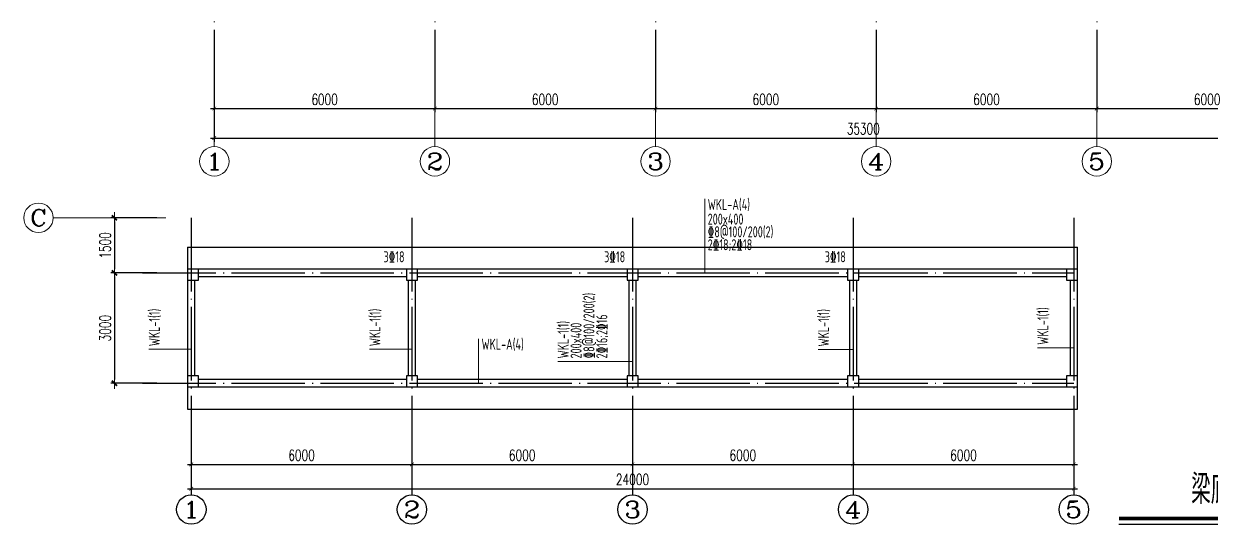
# Model space of a CAD drawing. Extents: x -21254 to 860439, y -324318 to 454338.
# Drawn here: x 721334 to 753629, y -264369 to -250761 of the extents above; entities that cross this region are included whole.
import ezdxf
from ezdxf.enums import TextEntityAlignment as Align

# ---------------------------------------------------------------- set-up
doc = ezdxf.new("R2010")
doc.units = 0
doc.header["$LTSCALE"] = 1000
doc.header["$MEASUREMENT"] = 0
doc.linetypes.add('DOTE', pattern=[2.42, 2, -0.2, 0.02, -0.2])
doc.layers.get('0').update_dxf_attribs({"linetype": 'CONTINUOUS'})
doc.layers.get('Defpoints').update_dxf_attribs({"linetype": 'CONTINUOUS', "lineweight": 5})
for name, color, linetype in [('AXIS', 3, 'CONTINUOUS'), ('AXIS_TEXT', 7, 'CONTINUOUS'), ('BEAM_CONT', 4, 'CONTINUOUS'), ('COLU', 7, 'CONTINUOUS'), ('DIMENSION', 3, 'CONTINUOUS'), ('DOTE', 1, 'DOTE')]:
    doc.layers.add(name, color=color, linetype=linetype)
for name, color, linetype, lineweight in [('DIM', 3, 'CONTINUOUS', 5), ('梁原位标注', 7, 'CONTINUOUS', 18), ('梁名称编号', 2, 'CONTINUOUS', 18), ('梁标注引线', 2, 'CONTINUOUS', 18), ('梁集中标注', 2, 'CONTINUOUS', 18)]:
    doc.layers.add(name, color=color, linetype=linetype, lineweight=lineweight)
doc.styles.add('_TCH_AXIS', font='COMPLEX', dxfattribs={"bigfont": 'GBCBIG'})
doc.styles.add('BW_Rein', font='Tssdeng.shx', dxfattribs={"width": 0.7, "bigfont": 'hztxt.shx'})
doc.styles.add('COMPLEX', font='COMPLEX')
doc.styles.add('DXFS', font='txt.shx', dxfattribs={"width": 0.65, "bigfont": 'dxfs.shx'})
doc.styles.add('TSSD_Dimension', font='TXT.shx', dxfattribs={"width": 0.7, "bigfont": 'hztxt.shx'})
doc.dimstyles.new('TSSD_100_100$0', dxfattribs={"dimtxt": 300, "dimasz": 100, "dimexe": 100, "dimexo": 250, "dimgap": 100, "dimtad": 1, "dimdec": 0, "dimzin": 0, "dimdsep": 46, "dimtxsty": 'TSSD_Dimension', "dimblk1": '_tsdbk', "dimblk2": '_tsdbk', "dimsah": 1, "dimcen": 0, "dimdle": 100, "dimclrt": 7, "dimadec": 1, "dimazin": 0, "dimtfac": 1, "dimtdec": 0, "dimtix": 1, "dimtmove": 2, "dimatfit": 3, "dimldrblk": '_tsdbk', "dimfxl": 100, "dimtolj": 1, "dimtzin": 0, "dimarcsym": 0})

# ---------------------------------------------------------------- blocks, each defined once
blk = doc.blocks.new('_ARCHTICK')
at = {"color": 0, "linetype": 'ByBlock', "const_width": 0.15}
blk.add_lwpolyline([(-0.5, -0.5), (0.5, 0.5)], dxfattribs=at)
blk = doc.blocks.new('*D1753')
at = {"layer": 'Defpoints', "color": 0, "ltscale": 0.5, "transparency": 16777216}
for p in [(725890, -261237), (731890, -261237), (731890, -262742)]:
    blk.add_point(p, dxfattribs=at)
at = {"layer": 'DIM', "color": 0, "lineweight": -2, "ltscale": 0.5, "transparency": 16777216}
for p, q in [((725890, -261487), (725890, -262842)), ((731890, -261487), (731890, -262842)), ((725790, -262742), (731990, -262742))]:
    blk.add_line(p, q, dxfattribs=at)
at = {"layer": 'DIM', "color": 0, "lineweight": -2, "ltscale": 0.5, "transparency": 16777216, "xscale": 100, "yscale": 100, "zscale": 100, "rotation": 180}
blk.add_blockref('_ARCHTICK', (725890, -262742), dxfattribs=at)
at = {"layer": 'DIM', "color": 0, "lineweight": -2, "ltscale": 0.5, "transparency": 16777216, "xscale": 100, "yscale": 100, "zscale": 100}
blk.add_blockref('_ARCHTICK', (731890, -262742), dxfattribs=at)
at = {"layer": 'DIM', "color": 3, "ltscale": 0.5, "transparency": 16777216, "insert": (728890, -262492), "char_height": 300, "attachment_point": 5, "style": 'TSSD_Dimension'}
blk.add_mtext('\\A1;6000', dxfattribs=at)
blk = doc.blocks.new('*D1754')
at = {"layer": 'Defpoints', "color": 0, "ltscale": 0.5, "transparency": 16777216}
for p in [(731890, -261237), (737890, -261237), (737890, -262742)]:
    blk.add_point(p, dxfattribs=at)
at = {"layer": 'DIM', "color": 0, "lineweight": -2, "ltscale": 0.5, "transparency": 16777216}
for p, q in [((731890, -261487), (731890, -262842)), ((737890, -261487), (737890, -262842)), ((731790, -262742), (737990, -262742))]:
    blk.add_line(p, q, dxfattribs=at)
at = {"layer": 'DIM', "color": 0, "lineweight": -2, "ltscale": 0.5, "transparency": 16777216, "xscale": 100, "yscale": 100, "zscale": 100, "rotation": 180}
blk.add_blockref('_ARCHTICK', (731890, -262742), dxfattribs=at)
at = {"layer": 'DIM', "color": 0, "lineweight": -2, "ltscale": 0.5, "transparency": 16777216, "xscale": 100, "yscale": 100, "zscale": 100}
blk.add_blockref('_ARCHTICK', (737890, -262742), dxfattribs=at)
at = {"layer": 'DIM', "color": 3, "ltscale": 0.5, "transparency": 16777216, "insert": (734890, -262492), "char_height": 300, "attachment_point": 5, "style": 'TSSD_Dimension'}
blk.add_mtext('\\A1;6000', dxfattribs=at)
blk = doc.blocks.new('*D1755')
at = {"layer": 'Defpoints', "color": 0, "ltscale": 0.5, "transparency": 16777216}
for p in [(737890, -261237), (743890, -261237), (743890, -262742)]:
    blk.add_point(p, dxfattribs=at)
at = {"layer": 'DIM', "color": 0, "lineweight": -2, "ltscale": 0.5, "transparency": 16777216}
for p, q in [((737890, -261487), (737890, -262842)), ((743890, -261487), (743890, -262842)), ((737790, -262742), (743990, -262742))]:
    blk.add_line(p, q, dxfattribs=at)
at = {"layer": 'DIM', "color": 0, "lineweight": -2, "ltscale": 0.5, "transparency": 16777216, "xscale": 100, "yscale": 100, "zscale": 100, "rotation": 180}
blk.add_blockref('_ARCHTICK', (737890, -262742), dxfattribs=at)
at = {"layer": 'DIM', "color": 0, "lineweight": -2, "ltscale": 0.5, "transparency": 16777216, "xscale": 100, "yscale": 100, "zscale": 100}
blk.add_blockref('_ARCHTICK', (743890, -262742), dxfattribs=at)
at = {"layer": 'DIM', "color": 3, "ltscale": 0.5, "transparency": 16777216, "insert": (740890, -262492), "char_height": 300, "attachment_point": 5, "style": 'TSSD_Dimension'}
blk.add_mtext('\\A1;6000', dxfattribs=at)
blk = doc.blocks.new('*D1756')
at = {"layer": 'Defpoints', "color": 0, "ltscale": 0.5, "transparency": 16777216}
for p in [(743890, -261237), (749890, -261237), (749890, -262742)]:
    blk.add_point(p, dxfattribs=at)
at = {"layer": 'DIM', "color": 0, "lineweight": -2, "ltscale": 0.5, "transparency": 16777216}
for p, q in [((743890, -261487), (743890, -262842)), ((749890, -261487), (749890, -262842)), ((743790, -262742), (749990, -262742))]:
    blk.add_line(p, q, dxfattribs=at)
at = {"layer": 'DIM', "color": 0, "lineweight": -2, "ltscale": 0.5, "transparency": 16777216, "xscale": 100, "yscale": 100, "zscale": 100, "rotation": 180}
blk.add_blockref('_ARCHTICK', (743890, -262742), dxfattribs=at)
at = {"layer": 'DIM', "color": 0, "lineweight": -2, "ltscale": 0.5, "transparency": 16777216, "xscale": 100, "yscale": 100, "zscale": 100}
blk.add_blockref('_ARCHTICK', (749890, -262742), dxfattribs=at)
at = {"layer": 'DIM', "color": 3, "ltscale": 0.5, "transparency": 16777216, "insert": (746890, -262492), "char_height": 300, "attachment_point": 5, "style": 'TSSD_Dimension'}
blk.add_mtext('\\A1;6000', dxfattribs=at)
blk = doc.blocks.new('*D1757')
at = {"layer": 'Defpoints', "color": 0, "ltscale": 0.5, "transparency": 16777216}
for p in [(725890, -261237), (749890, -261237), (749890, -263402)]:
    blk.add_point(p, dxfattribs=at)
at = {"layer": 'DIM', "color": 0, "lineweight": -2, "ltscale": 0.5, "transparency": 16777216}
for p, q in [((725890, -261487), (725890, -263502)), ((749890, -261487), (749890, -263502)), ((725790, -263402), (749990, -263402))]:
    blk.add_line(p, q, dxfattribs=at)
at = {"layer": 'DIM', "color": 0, "lineweight": -2, "ltscale": 0.5, "transparency": 16777216, "xscale": 100, "yscale": 100, "zscale": 100, "rotation": 180}
blk.add_blockref('_ARCHTICK', (725890, -263402), dxfattribs=at)
at = {"layer": 'DIM', "color": 0, "lineweight": -2, "ltscale": 0.5, "transparency": 16777216, "xscale": 100, "yscale": 100, "zscale": 100}
blk.add_blockref('_ARCHTICK', (749890, -263402), dxfattribs=at)
at = {"layer": 'DIM', "color": 3, "ltscale": 0.5, "transparency": 16777216, "insert": (737890, -263152), "char_height": 300, "attachment_point": 5, "style": 'TSSD_Dimension'}
blk.add_mtext('\\A1;24000', dxfattribs=at)
blk = doc.blocks.new('_AXISO')
blk.add_circle((0, 0), 0.5)
at = {"layer": 'AXIS_TEXT', "style": 'COMPLEX', "width": 1.041667}
blk.add_attdef('A', text='', height=0.56, dxfattribs=at).set_placement((-0.25, -0.28), (0.25, -0.28), align=Align.FIT)
blk = doc.blocks.new('_tsdbk')
blk.add_line((-1, 0), (1.5, 0))
at = {"const_width": 0.5}
blk.add_lwpolyline([(-0.7, -0.7), (0.7, 0.7)], dxfattribs=at)
blk = doc.blocks.new('*D1758')
at = {"layer": 'Defpoints', "color": 0, "transparency": 16777216}
for p in [(725202, -256037), (723798, -257537), (725202, -257537)]:
    blk.add_point(p, dxfattribs=at)
at = {"layer": 'DIM', "color": 0, "lineweight": -2, "transparency": 16777216}
for p, q in [((724952, -256037), (723698, -256037)), ((723798, -256137), (723798, -257437)), ((724952, -257537), (723698, -257537))]:
    blk.add_line(p, q, dxfattribs=at)
at = {"layer": 'DIM', "color": 0, "lineweight": -2, "transparency": 16777216, "xscale": 100, "yscale": 100, "zscale": 100}
for p, rotation in [((723798, -256037), 89.99999999999993), ((723798, -257537), 269.9999999999999)]:
    blk.add_blockref('_tsdbk', p, dxfattribs=dict(at, rotation=rotation))
at = {"layer": 'DIM', "color": 7, "transparency": 16777216, "insert": (723548, -256787), "char_height": 300, "attachment_point": 5, "rotation": 90, "style": 'TSSD_Dimension'}
blk.add_mtext('\\A1;1500', dxfattribs=at)
blk = doc.blocks.new('*D1759')
at = {"layer": 'Defpoints', "color": 0, "transparency": 16777216}
for p in [(725202, -257537), (723798, -260537), (725202, -260537)]:
    blk.add_point(p, dxfattribs=at)
at = {"layer": 'DIM', "color": 0, "lineweight": -2, "transparency": 16777216}
for p, q in [((724952, -257537), (723698, -257537)), ((723798, -257637), (723798, -260437)), ((724952, -260537), (723698, -260537))]:
    blk.add_line(p, q, dxfattribs=at)
at = {"layer": 'DIM', "color": 0, "lineweight": -2, "transparency": 16777216, "xscale": 100, "yscale": 100, "zscale": 100}
for p, rotation in [((723798, -257537), 89.99999999999993), ((723798, -260537), 269.9999999999999)]:
    blk.add_blockref('_tsdbk', p, dxfattribs=dict(at, rotation=rotation))
at = {"layer": 'DIM', "color": 7, "transparency": 16777216, "insert": (723548, -259037), "char_height": 300, "attachment_point": 5, "rotation": 90, "style": 'TSSD_Dimension'}
blk.add_mtext('\\A1;3000', dxfattribs=at)
blk = doc.blocks.new('*D1775')
at = {"layer": 'Defpoints', "color": 0, "ltscale": 0.5, "transparency": 16777216}
for p in [(726516, -251234), (732516, -251234), (732516, -253068)]:
    blk.add_point(p, dxfattribs=at)
at = {"layer": 'DIM', "color": 0, "lineweight": -2, "ltscale": 0.5, "transparency": 16777216}
for p, q in [((726516, -251484), (726516, -253168)), ((732516, -251484), (732516, -253168)), ((726416, -253068), (732616, -253068))]:
    blk.add_line(p, q, dxfattribs=at)
at = {"layer": 'DIM', "color": 0, "lineweight": -2, "ltscale": 0.5, "transparency": 16777216, "xscale": 100, "yscale": 100, "zscale": 100, "rotation": 180}
blk.add_blockref('_ARCHTICK', (726516, -253068), dxfattribs=at)
at = {"layer": 'DIM', "color": 0, "lineweight": -2, "ltscale": 0.5, "transparency": 16777216, "xscale": 100, "yscale": 100, "zscale": 100}
blk.add_blockref('_ARCHTICK', (732516, -253068), dxfattribs=at)
at = {"layer": 'DIM', "color": 3, "ltscale": 0.5, "transparency": 16777216, "insert": (729516, -252818), "char_height": 300, "attachment_point": 5, "style": 'TSSD_Dimension'}
blk.add_mtext('\\A1;6000', dxfattribs=at)
blk = doc.blocks.new('*D1776')
at = {"layer": 'Defpoints', "color": 0, "ltscale": 0.5, "transparency": 16777216}
for p in [(732516, -251234), (738516, -251234), (738516, -253068)]:
    blk.add_point(p, dxfattribs=at)
at = {"layer": 'DIM', "color": 0, "lineweight": -2, "ltscale": 0.5, "transparency": 16777216}
for p, q in [((732516, -251484), (732516, -253168)), ((738516, -251484), (738516, -253168)), ((732416, -253068), (738616, -253068))]:
    blk.add_line(p, q, dxfattribs=at)
at = {"layer": 'DIM', "color": 0, "lineweight": -2, "ltscale": 0.5, "transparency": 16777216, "xscale": 100, "yscale": 100, "zscale": 100, "rotation": 180}
blk.add_blockref('_ARCHTICK', (732516, -253068), dxfattribs=at)
at = {"layer": 'DIM', "color": 0, "lineweight": -2, "ltscale": 0.5, "transparency": 16777216, "xscale": 100, "yscale": 100, "zscale": 100}
blk.add_blockref('_ARCHTICK', (738516, -253068), dxfattribs=at)
at = {"layer": 'DIM', "color": 3, "ltscale": 0.5, "transparency": 16777216, "insert": (735516, -252818), "char_height": 300, "attachment_point": 5, "style": 'TSSD_Dimension'}
blk.add_mtext('\\A1;6000', dxfattribs=at)
blk = doc.blocks.new('*D1777')
at = {"layer": 'Defpoints', "color": 0, "ltscale": 0.5, "transparency": 16777216}
for p in [(738516, -251234), (744516, -251234), (744516, -253068)]:
    blk.add_point(p, dxfattribs=at)
at = {"layer": 'DIM', "color": 0, "lineweight": -2, "ltscale": 0.5, "transparency": 16777216}
for p, q in [((738516, -251484), (738516, -253168)), ((744516, -251484), (744516, -253168)), ((738416, -253068), (744616, -253068))]:
    blk.add_line(p, q, dxfattribs=at)
at = {"layer": 'DIM', "color": 0, "lineweight": -2, "ltscale": 0.5, "transparency": 16777216, "xscale": 100, "yscale": 100, "zscale": 100, "rotation": 180}
blk.add_blockref('_ARCHTICK', (738516, -253068), dxfattribs=at)
at = {"layer": 'DIM', "color": 0, "lineweight": -2, "ltscale": 0.5, "transparency": 16777216, "xscale": 100, "yscale": 100, "zscale": 100}
blk.add_blockref('_ARCHTICK', (744516, -253068), dxfattribs=at)
at = {"layer": 'DIM', "color": 3, "ltscale": 0.5, "transparency": 16777216, "insert": (741516, -252818), "char_height": 300, "attachment_point": 5, "style": 'TSSD_Dimension'}
blk.add_mtext('\\A1;6000', dxfattribs=at)
blk = doc.blocks.new('*D1778')
at = {"layer": 'Defpoints', "color": 0, "ltscale": 0.5, "transparency": 16777216}
for p in [(744516, -251234), (750516, -251234), (750516, -253068)]:
    blk.add_point(p, dxfattribs=at)
at = {"layer": 'DIM', "color": 0, "lineweight": -2, "ltscale": 0.5, "transparency": 16777216}
for p, q in [((744516, -251484), (744516, -253168)), ((750516, -251484), (750516, -253168)), ((744416, -253068), (750616, -253068))]:
    blk.add_line(p, q, dxfattribs=at)
at = {"layer": 'DIM', "color": 0, "lineweight": -2, "ltscale": 0.5, "transparency": 16777216, "xscale": 100, "yscale": 100, "zscale": 100, "rotation": 180}
blk.add_blockref('_ARCHTICK', (744516, -253068), dxfattribs=at)
at = {"layer": 'DIM', "color": 0, "lineweight": -2, "ltscale": 0.5, "transparency": 16777216, "xscale": 100, "yscale": 100, "zscale": 100}
blk.add_blockref('_ARCHTICK', (750516, -253068), dxfattribs=at)
at = {"layer": 'DIM', "color": 3, "ltscale": 0.5, "transparency": 16777216, "insert": (747516, -252818), "char_height": 300, "attachment_point": 5, "style": 'TSSD_Dimension'}
blk.add_mtext('\\A1;6000', dxfattribs=at)
blk = doc.blocks.new('*D1779')
at = {"layer": 'Defpoints', "color": 0, "ltscale": 0.5, "transparency": 16777216}
for p in [(750516, -251234), (756516, -251234), (756516, -253068)]:
    blk.add_point(p, dxfattribs=at)
at = {"layer": 'DIM', "color": 0, "lineweight": -2, "ltscale": 0.5, "transparency": 16777216}
for p, q in [((750516, -251484), (750516, -253168)), ((756516, -251484), (756516, -253168)), ((750416, -253068), (756616, -253068))]:
    blk.add_line(p, q, dxfattribs=at)
at = {"layer": 'DIM', "color": 0, "lineweight": -2, "ltscale": 0.5, "transparency": 16777216, "xscale": 100, "yscale": 100, "zscale": 100, "rotation": 180}
blk.add_blockref('_ARCHTICK', (750516, -253068), dxfattribs=at)
at = {"layer": 'DIM', "color": 0, "lineweight": -2, "ltscale": 0.5, "transparency": 16777216, "xscale": 100, "yscale": 100, "zscale": 100}
blk.add_blockref('_ARCHTICK', (756516, -253068), dxfattribs=at)
at = {"layer": 'DIM', "color": 3, "ltscale": 0.5, "transparency": 16777216, "insert": (753516, -252818), "char_height": 300, "attachment_point": 5, "style": 'TSSD_Dimension'}
blk.add_mtext('\\A1;6000', dxfattribs=at)
blk = doc.blocks.new('*D1781')
at = {"layer": 'Defpoints', "color": 0, "ltscale": 0.5, "transparency": 16777216}
for p in [(726516, -251234), (761816, -251234), (761816, -253868)]:
    blk.add_point(p, dxfattribs=at)
at = {"layer": 'DIM', "color": 0, "lineweight": -2, "ltscale": 0.5, "transparency": 16777216}
for p, q in [((726516, -251484), (726516, -253968)), ((761816, -251484), (761816, -253968)), ((726416, -253868), (761916, -253868))]:
    blk.add_line(p, q, dxfattribs=at)
at = {"layer": 'DIM', "color": 0, "lineweight": -2, "ltscale": 0.5, "transparency": 16777216, "xscale": 100, "yscale": 100, "zscale": 100, "rotation": 180}
blk.add_blockref('_ARCHTICK', (726516, -253868), dxfattribs=at)
at = {"layer": 'DIM', "color": 0, "lineweight": -2, "ltscale": 0.5, "transparency": 16777216, "xscale": 100, "yscale": 100, "zscale": 100}
blk.add_blockref('_ARCHTICK', (761816, -253868), dxfattribs=at)
at = {"layer": 'DIM', "color": 3, "ltscale": 0.5, "transparency": 16777216, "insert": (744166, -253618), "char_height": 300, "attachment_point": 5, "style": 'TSSD_Dimension'}
blk.add_mtext('\\A1;35300', dxfattribs=at)

msp = doc.modelspace()

# ---------------------------------------------------------------- linework, layer by layer
at = {"layer": 'AXIS'}
for p, q in [((725890.331, -261236.941), (725890.331, -263569.145)), ((731890.331, -261236.941), (731890.331, -263569.145)), ((737890.331, -261236.941), (737890.331, -263569.145)), ((743890.331, -261236.941), (743890.331, -263569.145)), ((749890.331, -261236.941), (749890.331, -263569.145))]:
    msp.add_line(p, q, dxfattribs=at)
at = {"layer": 'BEAM_CONT'}
for p, q in [((725790.337, -256837.441), (725790.33, -261236.441)), ((725790.337, -256837.441), (725790.837, -256836.941)), ((725790.837, -256836.941), (749989.844, -256836.941)), ((749990.344, -256837.441), (749989.844, -256836.941)), ((749990.344, -261236.441), (749990.344, -256837.441)), ((731740.344, -257436.941), (726040.336, -257436.941)), ((726090.336, -257636.941), (731740.344, -257636.941)), ((737740.344, -257436.941), (732040.344, -257436.941)), ((732040.344, -257636.941), (737740.344, -257636.941)), ((743740.344, -257436.941), (738040.344, -257436.941)), ((738040.344, -257636.941), (743740.344, -257636.941)), ((749740.344, -257436.941), (744040.344, -257436.941)), ((744040.344, -257636.941), (749690.336, -257636.941)), ((725990.331, -260336.941), (725990.336, -257736.942)), ((731790.344, -257736.941), (731790.344, -260336.941)), ((731990.344, -260336.941), (731990.344, -257736.941)), ((737790.344, -257736.941), (737790.344, -260336.941)), ((737990.344, -260336.941), (737990.344, -257736.941)), ((743790.344, -257736.941), (743790.344, -260336.941)), ((743990.344, -260336.941), (743990.344, -257736.941)), ((749790.344, -257736.941), (749790.344, -260336.941)), ((731740.344, -260436.941), (726090.336, -260436.941)), ((737740.336, -260436.941), (732040.344, -260436.941)), ((743740.344, -260436.941), (738040.336, -260436.941)), ((749690.336, -260436.941), (744040.344, -260436.941)), ((726040.331, -260636.941), (731740.344, -260636.941)), ((732040.344, -260636.941), (737740.344, -260636.941)), ((738040.344, -260636.941), (743740.344, -260636.941)), ((744040.344, -260636.941), (749740.344, -260636.941)), ((725790.83, -261236.941), (725790.33, -261236.441)), ((725790.83, -261236.941), (749989.844, -261236.941)), ((749989.844, -261236.941), (749990.344, -261236.441))]:
    msp.add_line(p, q, dxfattribs=at)
at = {"layer": 'COLU'}
for points in [[(726090.336, -257436.942), (725790.336, -257436.942), (725790.336, -257736.942), (726090.336, -257736.942)], [(732040.344, -257436.941), (731740.344, -257436.941), (731740.344, -257736.941), (732040.344, -257736.941)], [(738040.344, -257436.941), (737740.344, -257436.941), (737740.344, -257736.941), (738040.344, -257736.941)], [(744040.344, -257436.941), (743740.344, -257436.941), (743740.344, -257736.941), (744040.344, -257736.941)], [(749990.336, -257436.941), (749690.336, -257436.941), (749690.336, -257736.941), (749990.336, -257736.941)], [(726090.336, -260336.941), (725790.336, -260336.941), (725790.336, -260636.941), (726090.336, -260636.941)], [(732040.344, -260336.941), (731740.344, -260336.941), (731740.344, -260636.941), (732040.344, -260636.941)], [(738040.336, -260336.941), (737740.336, -260336.941), (737740.336, -260636.941), (738040.336, -260636.941)], [(744040.344, -260336.941), (743740.344, -260336.941), (743740.344, -260636.941), (744040.344, -260636.941)], [(749990.336, -260336.941), (749690.336, -260336.941), (749690.336, -260636.941), (749990.336, -260636.941)]]:
    msp.add_lwpolyline(points, close=True, dxfattribs=at)
at = {"layer": 'DIM', "ltscale": 0.5}
for p, q in [((726516.332, -251233.784), (726516.332, -254102.462)), ((732516.332, -251233.784), (732516.332, -254102.462)), ((738516.332, -251233.784), (738516.332, -254102.462)), ((744516.332, -251233.784), (744516.332, -254102.462)), ((750516.332, -251233.784), (750516.332, -254102.462)), ((725201.674, -256036.941), (722133.819, -256036.941))]:
    msp.add_line(p, q, dxfattribs=at)
at = {"layer": 'DIMENSION', "const_width": 100}
msp.add_lwpolyline([(751116.022, -264216.661), (762689.152, -264216.661)], dxfattribs=at)
at = {"layer": 'DIMENSION'}
msp.add_lwpolyline([(751116.022, -264366.661), (762689.152, -264366.661)], dxfattribs=at)
at = {"layer": 'DOTE', "linetype": 'DOTE'}
for p, q in [((726516.332, -231562.007), (726516.332, -251483.784)), ((732516.332, -231562.007), (732516.332, -251483.784)), ((738516.332, -231562.007), (738516.332, -251483.784)), ((744516.332, -231562.007), (744516.332, -251483.784)), ((750516.332, -231562.007), (750516.332, -251483.784)), ((725890.331, -256036.941), (725890.331, -261236.941)), ((731890.331, -256036.941), (731890.331, -261236.941)), ((737890.331, -256036.941), (737890.331, -261236.941)), ((743890.331, -256036.941), (743890.331, -261236.941)), ((749890.331, -256036.941), (749890.331, -261236.941)), ((749890.331, -256036.941), (749890.331, -261236.941)), ((724561.52, -257536.941), (749890.331, -257536.941)), ((724561.52, -260536.941), (749890.331, -260536.941))]:
    msp.add_line(p, q, dxfattribs=at)
at = {"layer": '梁标注引线'}
for p, q in [((739854.234, -257536.941), (739854.234, -255518.182)), ((733702.501, -260536.941), (733702.501, -259324.283)), ((725890.328, -259608.398), (724735.004, -259608.398)), ((731890.339, -259608.408), (730735.015, -259608.408)), ((743890.339, -259617.347), (742937.223, -259617.347)), ((749890.339, -259569.549), (748900.121, -259569.549)), ((737890.339, -259941.749), (735854.802, -259941.749))]:
    msp.add_line(p, q, dxfattribs=at)

# ---------------------------------------------------------------- block references
at = {"layer": 'AXIS'}
ref = msp.add_blockref('_AXISO', (725890.331, -263969.145), dxfattribs=dict(at, xscale=800, yscale=800, zscale=800))
ref.add_attrib('A', '1', dxfattribs={"layer": 'AXIS_TEXT', "height": 452.548, "style": '_TCH_AXIS', "width": 2.333333}).set_placement((725664.057, -264195.419), (726116.605, -264195.419), align=Align.FIT)
ref = msp.add_blockref('_AXISO', (731890.331, -263969.145), dxfattribs=dict(at, xscale=800, yscale=800, zscale=800))
ref.add_attrib('A', '2', dxfattribs={"layer": 'AXIS_TEXT', "height": 452.548, "style": '_TCH_AXIS', "width": 1.5}).set_placement((731664.057, -264195.419), (732116.605, -264195.419), align=Align.FIT)
ref = msp.add_blockref('_AXISO', (737890.331, -263969.145), dxfattribs=dict(at, xscale=800, yscale=800, zscale=800))
ref.add_attrib('A', '3', dxfattribs={"layer": 'AXIS_TEXT', "height": 452.548, "style": '_TCH_AXIS', "width": 1.5}).set_placement((737664.057, -264195.419), (738116.605, -264195.419), align=Align.FIT)
ref = msp.add_blockref('_AXISO', (743890.331, -263969.145), dxfattribs=dict(at, xscale=800, yscale=800, zscale=800))
ref.add_attrib('A', '4', dxfattribs={"layer": 'AXIS_TEXT', "height": 452.548, "style": '_TCH_AXIS', "width": 1.3125}).set_placement((743664.057, -264195.419), (744116.605, -264195.419), align=Align.FIT)
ref = msp.add_blockref('_AXISO', (749890.331, -263969.145), dxfattribs=dict(at, xscale=800, yscale=800, zscale=800))
ref.add_attrib('A', '5', dxfattribs={"layer": 'AXIS_TEXT', "height": 452.548, "style": '_TCH_AXIS', "width": 1.5}).set_placement((749664.057, -264195.419), (750116.605, -264195.419), align=Align.FIT)
at = {"layer": 'DIM', "ltscale": 0.5}
ref = msp.add_blockref('_AXISO', (726516.332, -254502.462), dxfattribs=dict(at, xscale=800, yscale=800, zscale=800))
ref.add_attrib('A', '1', dxfattribs={"layer": 'AXIS_TEXT', "height": 452.548, "style": '_TCH_AXIS', "width": 2.333333}).set_placement((726290.058, -254728.736), (726742.606, -254728.736), align=Align.FIT)
ref = msp.add_blockref('_AXISO', (732516.332, -254502.462), dxfattribs=dict(at, xscale=800, yscale=800, zscale=800))
ref.add_attrib('A', '2', dxfattribs={"layer": 'AXIS_TEXT', "height": 452.548, "style": '_TCH_AXIS', "width": 1.5}).set_placement((732290.058, -254728.736), (732742.606, -254728.736), align=Align.FIT)
ref = msp.add_blockref('_AXISO', (738516.332, -254502.462), dxfattribs=dict(at, xscale=800, yscale=800, zscale=800))
ref.add_attrib('A', '3', dxfattribs={"layer": 'AXIS_TEXT', "height": 452.548, "style": '_TCH_AXIS', "width": 1.5}).set_placement((738290.058, -254728.736), (738742.606, -254728.736), align=Align.FIT)
ref = msp.add_blockref('_AXISO', (744516.332, -254502.462), dxfattribs=dict(at, xscale=800, yscale=800, zscale=800))
ref.add_attrib('A', '4', dxfattribs={"layer": 'AXIS_TEXT', "height": 452.548, "style": '_TCH_AXIS', "width": 1.3125}).set_placement((744290.058, -254728.736), (744742.606, -254728.736), align=Align.FIT)
ref = msp.add_blockref('_AXISO', (750516.332, -254502.462), dxfattribs=dict(at, xscale=800, yscale=800, zscale=800))
ref.add_attrib('A', '5', dxfattribs={"layer": 'AXIS_TEXT', "height": 452.548, "style": '_TCH_AXIS', "width": 1.5}).set_placement((750290.058, -254728.736), (750742.606, -254728.736), align=Align.FIT)
ref = msp.add_blockref('_AXISO', (721733.819, -256036.941), dxfattribs=dict(at, xscale=800, yscale=800, zscale=800))
ref.add_attrib('A', 'C', dxfattribs={"layer": 'AXIS_TEXT', "height": 452.548, "style": '_TCH_AXIS', "width": 1.4}).set_placement((721507.545, -256263.216), (721960.093, -256263.216), align=Align.FIT)

# ---------------------------------------------------------------- texts
at = {"layer": 'DIMENSION', "style": 'DXFS', "width": 0.7}
msp.add_text('梁底标高7.900梁平法施工图', height=800, dxfattribs=at).set_placement((756823.403, -263816.661), align=Align.CENTER)
at = {"layer": '梁原位标注', "linetype": 'Continuous', "style": 'BW_Rein', "width": 0.7}
for p in [(731690.339, -257336.941), (737690.339, -257336.941), (743690.339, -257336.941)]:
    msp.add_text('3%%13218', height=300, dxfattribs=at).set_placement(p, align=Align.BOTTOM_RIGHT)
at = {"layer": '梁名称编号', "color": 6, "style": 'BW_Rein', "width": 0.7}
for p in [(739934.234, -255822.876), (733782.501, -259624.283)]:
    msp.add_text('WKL-A(4)', height=300, dxfattribs=at).set_placement(p)
for p in [(725035.004, -259528.398), (731035.015, -259528.408), (743237.223, -259537.347), (749200.121, -259489.549), (736154.802, -259861.749)]:
    msp.add_text('WKL-1(1)', height=300, rotation=90, dxfattribs=at).set_placement(p)
at = {"layer": '梁集中标注', "style": 'BW_Rein', "width": 0.7}
for s, p in [('200x400', (739934.234, -256223.195)), ('%%1328@100/200(2)', (739934.234, -256568.501)), ('2%%13218;2%%13218', (739934.234, -256918.501))]:
    msp.add_text(s, height=300, dxfattribs=at).set_placement(p)
for s, p in [('%%1328@100/200(2)', (736854.802, -259861.749)), ('2%%13216;2%%13216', (737204.802, -259861.749)), ('200x400', (736504.802, -259861.749))]:
    msp.add_text(s, height=300, rotation=90, dxfattribs=at).set_placement(p)

# ---------------------------------------------------------------- dimensions: what is measured, and where the dimension line sits
at = {"layer": 'DIM', "ltscale": 0.5}
for p1, p2, distance, picture, middle in [((726516.332, -251233.784), (732516.332, -251233.784), -1834.155, '*D1775', (729516.332, -252817.939)), ((726516.332, -251233.784), (761816.332, -251233.784), -2634.155, '*D1781', (744166.332, -253617.939)), ((732516.332, -251233.784), (738516.332, -251233.784), -1834.155, '*D1776', (735516.332, -252817.939)), ((738516.332, -251233.784), (744516.332, -251233.784), -1834.155, '*D1777', (741516.332, -252817.939)), ((744516.332, -251233.784), (750516.332, -251233.784), -1834.155, '*D1778', (747516.332, -252817.939)), ((750516.332, -251233.784), (756516.332, -251233.784), -1834.155, '*D1779', (753516.332, -252817.939)), ((725890.331, -261236.941), (731890.331, -261236.941), -1504.943, '*D1753', (728890.331, -262491.884)), ((725890.331, -261236.941), (749890.331, -261236.941), -2164.841, '*D1757', (737890.331, -263151.783)), ((731890.331, -261236.941), (737890.331, -261236.941), -1504.943, '*D1754', (734890.331, -262491.884)), ((737890.331, -261236.941), (743890.331, -261236.941), -1504.943, '*D1755', (740890.331, -262491.884)), ((743890.331, -261236.941), (749890.331, -261236.941), -1504.943, '*D1756', (746890.331, -262491.884))]:
    dim = msp.add_aligned_dim(p1=p1, p2=p2, distance=distance, dimstyle='TSSD_100_100$0', override={"dimblk": 'ARCHTICK', "dimsah": 0, "dimclrt": 3, "dimadec": 0, "dimfxl": 1}, dxfattribs=at)
    dim.commit()
    dim.dimension.update_dxf_attribs({"geometry": picture, "text_midpoint": middle})
at = {"layer": 'DIM'}
for base, p1, p2, picture, middle in [((723797.816, -257536.941), (725201.674, -256036.941), (725201.674, -257536.941), '*D1758', (723547.816, -256786.941)), ((723797.816, -260536.941), (725201.674, -257536.941), (725201.674, -260536.941), '*D1759', (723547.816, -259036.941))]:
    dim = msp.add_linear_dim(base=base, p1=p1, p2=p2, angle=90, dimstyle='TSSD_100_100$0', dxfattribs=at)
    dim.commit()
    dim.dimension.update_dxf_attribs({"geometry": picture, "text_midpoint": middle})

doc.saveas('drawing.dxf')
